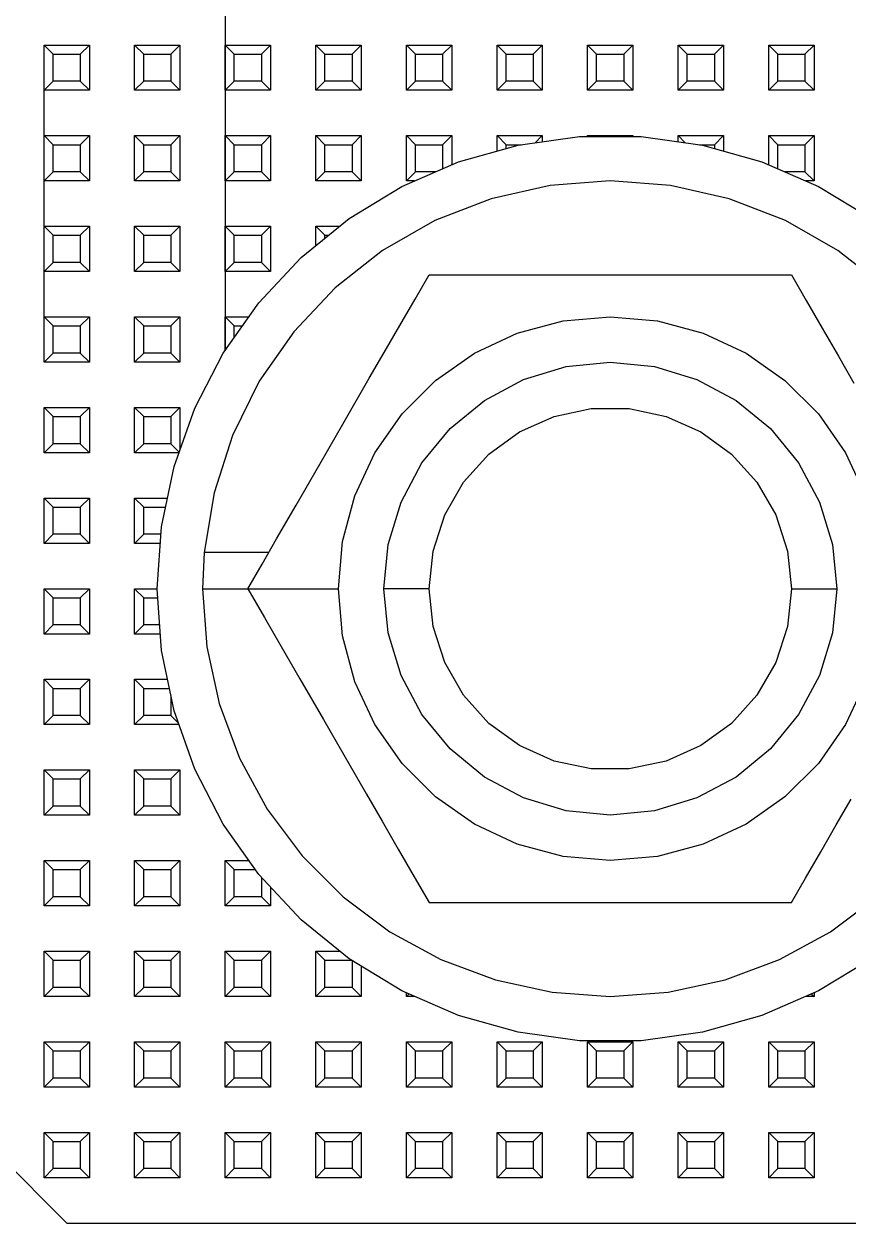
# Model space of a CAD drawing. Header units: millimetres. Extents: x 0 to 156, y 0 to 155.
# Drawn here: x 17.06 to 35.25, y 0 to 26.46 of the extents above; entities that cross this region are included whole.
import ezdxf

# ---------------------------------------------------------------- set-up
doc = ezdxf.new("R2010")
doc.units = ezdxf.units.MM

# ---------------------------------------------------------------- blocks, each defined once
blk = doc.blocks.new('CHINT_70dbcf6fe7c4519691b3c42ff544d895_FACE_0')
at = {"color": 7, "linetype": 'CONTINUOUS', "true_color": 0x40d9ff}
for p, q in [((17.7, 25.8), (17.5, 26)), ((17.5, 25), (17.5, 26)), ((17.5, 26), (18.5, 26)), ((18.3, 25.8), (18.5, 26)), ((18.5, 26), (18.5, 25)), ((19.7, 25.8), (19.5, 26)), ((19.5, 25), (19.5, 26)), ((19.5, 26), (20.5, 26)), ((20.3, 25.8), (20.5, 26)), ((20.5, 26), (20.5, 25)), ((21.7, 25.8), (21.5, 26)), ((21.5, 25), (21.5, 26)), ((21.5, 26), (22.5, 26)), ((22.3, 25.8), (22.5, 26)), ((22.5, 26), (22.5, 25)), ((23.7, 25.8), (23.5, 26)), ((23.5, 25), (23.5, 26)), ((23.5, 26), (24.5, 26)), ((24.3, 25.8), (24.5, 26)), ((24.5, 26), (24.5, 25)), ((25.7, 25.8), (25.5, 26)), ((25.5, 25), (25.5, 26)), ((25.5, 26), (26.5, 26)), ((26.3, 25.8), (26.5, 26)), ((26.5, 26), (26.5, 25)), ((27.7, 25.8), (27.5, 26)), ((27.5, 25), (27.5, 26)), ((27.5, 26), (28.5, 26)), ((28.3, 25.8), (28.5, 26)), ((28.5, 26), (28.5, 25)), ((29.7, 25.8), (29.5, 26)), ((29.5, 25), (29.5, 26)), ((29.5, 26), (30.5, 26)), ((30.3, 25.8), (30.5, 26)), ((30.5, 26), (30.5, 25)), ((31.7, 25.8), (31.5, 26)), ((31.5, 25), (31.5, 26)), ((31.5, 26), (32.5, 26)), ((32.3, 25.8), (32.5, 26)), ((32.5, 26), (32.5, 25)), ((33.7, 25.8), (33.5, 26)), ((33.5, 25), (33.5, 26)), ((33.5, 26), (34.5, 26)), ((34.3, 25.8), (34.5, 26)), ((34.5, 26), (34.5, 25)), ((17.7, 25.8), (18.3, 25.8)), ((17.7, 25.2), (17.7, 25.8)), ((18.3, 25.8), (18.3, 25.2)), ((19.7, 25.8), (20.3, 25.8)), ((19.7, 25.2), (19.7, 25.8)), ((20.3, 25.8), (20.3, 25.2)), ((21.7, 25.8), (22.3, 25.8)), ((21.7, 25.2), (21.7, 25.8)), ((22.3, 25.8), (22.3, 25.2)), ((23.7, 25.8), (24.3, 25.8)), ((23.7, 25.2), (23.7, 25.8)), ((24.3, 25.8), (24.3, 25.2)), ((25.7, 25.8), (26.3, 25.8)), ((25.7, 25.2), (25.7, 25.8)), ((26.3, 25.8), (26.3, 25.2)), ((27.7, 25.8), (28.3, 25.8)), ((27.7, 25.2), (27.7, 25.8)), ((28.3, 25.8), (28.3, 25.2)), ((29.7, 25.8), (30.3, 25.8)), ((29.7, 25.2), (29.7, 25.8)), ((30.3, 25.8), (30.3, 25.2)), ((31.7, 25.8), (32.3, 25.8)), ((31.7, 25.2), (31.7, 25.8)), ((32.3, 25.8), (32.3, 25.2)), ((33.7, 25.8), (34.3, 25.8)), ((33.7, 25.2), (33.7, 25.8)), ((34.3, 25.8), (34.3, 25.2)), ((17.7, 25.2), (17.5, 25)), ((18.3, 25.2), (17.7, 25.2)), ((18.3, 25.2), (18.5, 25)), ((19.7, 25.2), (19.5, 25)), ((20.3, 25.2), (19.7, 25.2)), ((20.3, 25.2), (20.5, 25)), ((21.7, 25.2), (21.5, 25)), ((22.3, 25.2), (21.7, 25.2)), ((22.3, 25.2), (22.5, 25)), ((23.7, 25.2), (23.5, 25)), ((24.3, 25.2), (23.7, 25.2)), ((24.3, 25.2), (24.5, 25)), ((25.7, 25.2), (25.5, 25)), ((26.3, 25.2), (25.7, 25.2)), ((26.3, 25.2), (26.5, 25)), ((27.7, 25.2), (27.5, 25)), ((28.3, 25.2), (27.7, 25.2)), ((28.3, 25.2), (28.5, 25)), ((29.7, 25.2), (29.5, 25)), ((30.3, 25.2), (29.7, 25.2)), ((30.3, 25.2), (30.5, 25)), ((31.7, 25.2), (31.5, 25)), ((32.3, 25.2), (31.7, 25.2)), ((32.3, 25.2), (32.5, 25)), ((33.7, 25.2), (33.5, 25)), ((34.3, 25.2), (33.7, 25.2)), ((34.3, 25.2), (34.5, 25)), ((17.5, 20), (17.5, 25)), ((18.5, 25), (17.5, 25)), ((20.5, 25), (19.5, 25)), ((22.5, 25), (21.5, 25)), ((24.5, 25), (23.5, 25)), ((26.5, 25), (25.5, 25)), ((28.5, 25), (27.5, 25)), ((30.5, 25), (29.5, 25)), ((32.5, 25), (31.5, 25)), ((34.5, 25), (33.5, 25)), ((17.7, 23.8), (17.5, 24)), ((17.5, 23), (17.5, 24)), ((17.5, 24), (18.5, 24)), ((18.3, 23.8), (18.5, 24)), ((18.5, 24), (18.5, 23)), ((19.7, 23.8), (19.5, 24)), ((19.5, 23), (19.5, 24)), ((19.5, 24), (20.5, 24)), ((20.3, 23.8), (20.5, 24)), ((20.5, 24), (20.5, 23)), ((21.7, 23.8), (21.5, 24)), ((21.5, 23), (21.5, 24)), ((21.5, 24), (22.5, 24)), ((22.3, 23.8), (22.5, 24)), ((22.5, 24), (22.5, 23)), ((23.7, 23.8), (23.5, 24)), ((23.5, 23), (23.5, 24)), ((23.5, 24), (24.5, 24)), ((24.3, 23.8), (24.5, 24)), ((24.5, 24), (24.5, 23)), ((25.7, 23.8), (25.5, 24)), ((25.5, 23), (25.5, 24)), ((25.5, 24), (26.5, 24)), ((26.3, 23.8), (26.5, 24)), ((26.5, 24), (26.5, 23.357)), ((27.7, 23.8), (27.5, 24)), ((27.5, 23.66), (27.5, 24)), ((27.5, 24), (28.5, 24)), ((28.343, 23.843), (28.5, 24)), ((28.5, 24), (28.5, 23.864)), ((29.523, 23.977), (29.5, 24)), ((29.5, 23.977), (29.5, 24)), ((29.5, 24), (30.5, 24)), ((30.477, 23.977), (30.5, 24)), ((30.5, 24), (30.5, 23.977)), ((31.657, 23.843), (31.5, 24)), ((31.5, 23.864), (31.5, 24)), ((31.5, 24), (32.5, 24)), ((32.3, 23.8), (32.5, 24)), ((32.5, 24), (32.5, 23.66)), ((33.7, 23.8), (33.5, 24)), ((33.5, 23.357), (33.5, 24)), ((33.5, 24), (34.5, 24)), ((34.3, 23.8), (34.5, 24)), ((34.5, 24), (34.5, 23)), ((17.7, 23.8), (18.3, 23.8)), ((17.7, 23.2), (17.7, 23.8)), ((18.3, 23.8), (18.3, 23.2)), ((19.7, 23.8), (20.3, 23.8)), ((19.7, 23.2), (19.7, 23.8)), ((20.3, 23.8), (20.3, 23.2)), ((21.7, 23.8), (22.3, 23.8)), ((21.7, 23.2), (21.7, 23.8)), ((22.3, 23.8), (22.3, 23.2)), ((23.7, 23.8), (24.3, 23.8)), ((23.7, 23.2), (23.7, 23.8)), ((24.3, 23.8), (24.3, 23.2)), ((25.7, 23.8), (26.3, 23.8)), ((25.7, 23.2), (25.7, 23.8)), ((26.3, 23.8), (26.3, 23.27)), ((27.7, 23.8), (28.032, 23.8)), ((27.7, 23.716), (27.7, 23.8)), ((31.968, 23.8), (32.3, 23.8)), ((32.3, 23.8), (32.3, 23.716)), ((33.7, 23.8), (34.3, 23.8)), ((33.7, 23.27), (33.7, 23.8)), ((34.3, 23.8), (34.3, 23.2)), ((17.7, 23.2), (17.5, 23)), ((18.3, 23.2), (17.7, 23.2)), ((18.3, 23.2), (18.5, 23)), ((19.7, 23.2), (19.5, 23)), ((20.3, 23.2), (19.7, 23.2)), ((20.3, 23.2), (20.5, 23)), ((21.7, 23.2), (21.5, 23)), ((22.3, 23.2), (21.7, 23.2)), ((22.3, 23.2), (22.5, 23)), ((23.7, 23.2), (23.5, 23)), ((24.3, 23.2), (23.7, 23.2)), ((24.3, 23.2), (24.5, 23)), ((25.7, 23.2), (25.5, 23)), ((26.139, 23.2), (25.7, 23.2)), ((34.3, 23.2), (33.861, 23.2)), ((34.3, 23.2), (34.5, 23)), ((18.5, 23), (17.5, 23)), ((20.5, 23), (19.5, 23)), ((22.5, 23), (21.5, 23)), ((24.5, 23), (23.5, 23)), ((25.678, 23), (25.5, 23)), ((34.5, 23), (34.322, 23)), ((17.7, 21.8), (17.5, 22)), ((17.5, 21), (17.5, 22)), ((17.5, 22), (18.5, 22)), ((18.3, 21.8), (18.5, 22)), ((18.5, 22), (18.5, 21)), ((19.7, 21.8), (19.5, 22)), ((19.5, 21), (19.5, 22)), ((19.5, 22), (20.5, 22)), ((20.3, 21.8), (20.5, 22)), ((20.5, 22), (20.5, 21)), ((21.7, 21.8), (21.5, 22)), ((21.5, 21), (21.5, 22)), ((21.5, 22), (22.5, 22)), ((22.3, 21.8), (22.5, 22)), ((22.5, 22), (22.5, 21)), ((23.7, 21.8), (23.5, 22)), ((23.5, 21.573), (23.5, 22)), ((23.5, 22), (24.025, 22)), ((17.7, 21.8), (18.3, 21.8)), ((17.7, 21.2), (17.7, 21.8)), ((18.3, 21.8), (18.3, 21.2)), ((19.7, 21.8), (20.3, 21.8)), ((19.7, 21.2), (19.7, 21.8)), ((20.3, 21.8), (20.3, 21.2)), ((21.7, 21.8), (22.3, 21.8)), ((21.7, 21.2), (21.7, 21.8)), ((22.3, 21.8), (22.3, 21.2)), ((23.7, 21.8), (23.779, 21.8)), ((23.7, 21.736), (23.7, 21.8)), ((17.7, 21.2), (17.5, 21)), ((18.3, 21.2), (17.7, 21.2)), ((18.3, 21.2), (18.5, 21)), ((19.7, 21.2), (19.5, 21)), ((20.3, 21.2), (19.7, 21.2)), ((20.3, 21.2), (20.5, 21)), ((21.7, 21.2), (21.5, 21)), ((22.3, 21.2), (21.7, 21.2)), ((22.3, 21.2), (22.5, 21)), ((18.5, 21), (17.5, 21)), ((20.5, 21), (19.5, 21)), ((22.5, 21), (21.5, 21)), ((17.7, 19.8), (17.5, 20)), ((17.5, 19), (17.5, 20)), ((17.5, 20), (18.5, 20)), ((18.3, 19.8), (18.5, 20)), ((18.5, 20), (18.5, 19)), ((19.7, 19.8), (19.5, 20)), ((19.5, 19), (19.5, 20)), ((19.5, 20), (20.5, 20)), ((20.3, 19.8), (20.5, 20)), ((20.5, 20), (20.5, 19)), ((17.7, 19.8), (18.3, 19.8)), ((17.7, 19.2), (17.7, 19.8)), ((18.3, 19.8), (18.3, 19.2)), ((19.7, 19.8), (20.3, 19.8)), ((19.7, 19.2), (19.7, 19.8)), ((20.3, 19.8), (20.3, 19.2)), ((21.7, 19.8), (21.882, 19.8)), ((21.7, 19.542), (21.7, 19.8)), ((17.7, 19.2), (17.5, 19)), ((18.3, 19.2), (17.7, 19.2)), ((18.3, 19.2), (18.5, 19)), ((19.7, 19.2), (19.5, 19)), ((20.3, 19.2), (19.7, 19.2)), ((20.3, 19.2), (20.5, 19)), ((18.5, 19), (17.5, 19)), ((20.5, 19), (19.5, 19)), ((17.7, 17.8), (17.5, 18)), ((17.5, 17), (17.5, 18)), ((17.5, 18), (18.5, 18)), ((18.3, 17.8), (18.5, 18)), ((18.5, 18), (18.5, 17)), ((19.7, 17.8), (19.5, 18)), ((19.5, 17), (19.5, 18)), ((19.5, 18), (20.5, 18)), ((20.3, 17.8), (20.5, 18)), ((20.5, 18), (20.5, 17.061)), ((17.7, 17.8), (18.3, 17.8)), ((17.7, 17.2), (17.7, 17.8)), ((18.3, 17.8), (18.3, 17.2)), ((19.7, 17.8), (20.3, 17.8)), ((19.7, 17.2), (19.7, 17.8)), ((20.3, 17.8), (20.3, 17.2)), ((17.7, 17.2), (17.5, 17)), ((18.5, 17), (17.5, 17)), ((18.3, 17.2), (17.7, 17.2)), ((18.3, 17.2), (18.5, 17)), ((19.7, 17.2), (19.5, 17)), ((20.478, 17), (19.5, 17)), ((20.3, 17.2), (19.7, 17.2)), ((20.3, 17.2), (20.484, 17.016)), ((17.7, 15.8), (17.5, 16)), ((17.5, 15), (17.5, 16)), ((17.5, 16), (18.5, 16)), ((18.3, 15.8), (18.5, 16)), ((18.5, 16), (18.5, 15)), ((19.7, 15.8), (19.5, 16)), ((19.5, 15), (19.5, 16)), ((19.5, 16), (20.226, 16)), ((17.7, 15.8), (18.3, 15.8)), ((17.7, 15.2), (17.7, 15.8)), ((18.3, 15.8), (18.3, 15.2)), ((19.7, 15.8), (20.184, 15.8)), ((19.7, 15.2), (19.7, 15.8)), ((17.7, 15.2), (17.5, 15)), ((18.3, 15.2), (17.7, 15.2)), ((18.3, 15.2), (18.5, 15)), ((19.7, 15.2), (19.5, 15)), ((20.082, 15.2), (19.7, 15.2)), ((18.5, 15), (17.5, 15)), ((20.068, 15), (19.5, 15)), ((17.7, 13.8), (17.5, 14)), ((17.5, 13), (17.5, 14)), ((17.5, 14), (18.5, 14)), ((17.7, 13.8), (18.3, 13.8)), ((17.7, 13.2), (17.7, 13.8)), ((18.3, 13.8), (18.5, 14)), ((18.3, 13.8), (18.3, 13.2)), ((18.5, 14), (18.5, 13)), ((19.7, 13.8), (19.5, 14)), ((19.5, 13), (19.5, 14)), ((19.5, 14), (20, 14)), ((19.7, 13.8), (20.014, 13.8)), ((19.7, 13.2), (19.7, 13.8)), ((26, 14), (25, 14)), ((34, 14), (35, 14)), ((17.7, 13.2), (17.5, 13)), ((18.5, 13), (17.5, 13)), ((18.3, 13.2), (17.7, 13.2)), ((18.3, 13.2), (18.5, 13)), ((19.7, 13.2), (19.5, 13)), ((20.068, 13), (19.5, 13)), ((20.055, 13.2), (19.7, 13.2)), ((17.7, 11.8), (17.5, 12)), ((17.5, 11), (17.5, 12)), ((17.5, 12), (18.5, 12)), ((18.3, 11.8), (18.5, 12)), ((18.5, 12), (18.5, 11)), ((19.7, 11.8), (19.5, 12)), ((19.5, 11), (19.5, 12)), ((19.5, 12), (20.226, 12)), ((17.7, 11.8), (18.3, 11.8)), ((17.7, 11.2), (17.7, 11.8)), ((18.3, 11.8), (18.3, 11.2)), ((19.7, 11.8), (20.267, 11.8)), ((19.7, 11.2), (19.7, 11.8)), ((20.3, 11.643), (20.3, 11.2)), ((17.7, 11.2), (17.5, 11)), ((18.3, 11.2), (17.7, 11.2)), ((18.3, 11.2), (18.5, 11)), ((19.7, 11.2), (19.5, 11)), ((20.3, 11.2), (19.7, 11.2)), ((20.3, 11.2), (20.466, 11.034)), ((18.5, 11), (17.5, 11)), ((20.478, 11), (19.5, 11)), ((17.7, 9.8), (17.5, 10)), ((17.5, 9), (17.5, 10)), ((17.5, 10), (18.5, 10)), ((17.7, 9.8), (18.3, 9.8)), ((17.7, 9.2), (17.7, 9.8)), ((18.3, 9.8), (18.5, 10)), ((18.3, 9.8), (18.3, 9.2)), ((18.5, 10), (18.5, 9)), ((19.7, 9.8), (19.5, 10)), ((19.5, 9), (19.5, 10)), ((19.5, 10), (20.5, 10)), ((19.7, 9.8), (20.3, 9.8)), ((19.7, 9.2), (19.7, 9.8)), ((20.3, 9.8), (20.5, 10)), ((20.3, 9.8), (20.3, 9.2)), ((20.5, 10), (20.5, 9)), ((17.7, 9.2), (17.5, 9)), ((18.5, 9), (17.5, 9)), ((18.3, 9.2), (17.7, 9.2)), ((18.3, 9.2), (18.5, 9)), ((19.7, 9.2), (19.5, 9)), ((20.5, 9), (19.5, 9)), ((20.3, 9.2), (19.7, 9.2)), ((20.3, 9.2), (20.5, 9)), ((17.7, 7.8), (17.5, 8)), ((17.5, 7), (17.5, 8)), ((17.5, 8), (18.5, 8)), ((18.3, 7.8), (18.5, 8)), ((18.5, 8), (18.5, 7)), ((19.7, 7.8), (19.5, 8)), ((19.5, 7), (19.5, 8)), ((19.5, 8), (20.5, 8)), ((20.3, 7.8), (20.5, 8)), ((20.5, 8), (20.5, 7)), ((21.7, 7.8), (21.5, 8)), ((21.5, 7), (21.5, 8)), ((21.5, 8), (22.023, 8)), ((17.7, 7.8), (18.3, 7.8)), ((17.7, 7.2), (17.7, 7.8)), ((18.3, 7.8), (18.3, 7.2)), ((19.7, 7.8), (20.3, 7.8)), ((19.7, 7.2), (19.7, 7.8)), ((20.3, 7.8), (20.3, 7.2)), ((21.7, 7.8), (22.165, 7.8)), ((21.7, 7.2), (21.7, 7.8)), ((22.3, 7.628), (22.3, 7.2)), ((22.5, 7.414), (22.5, 7)), ((17.7, 7.2), (17.5, 7)), ((18.3, 7.2), (17.7, 7.2)), ((18.3, 7.2), (18.5, 7)), ((19.7, 7.2), (19.5, 7)), ((20.3, 7.2), (19.7, 7.2)), ((20.3, 7.2), (20.5, 7)), ((21.7, 7.2), (21.5, 7)), ((22.3, 7.2), (21.7, 7.2)), ((22.3, 7.2), (22.5, 7)), ((18.5, 7), (17.5, 7)), ((20.5, 7), (19.5, 7)), ((22.5, 7), (21.5, 7)), ((17.7, 5.8), (17.5, 6)), ((17.5, 5), (17.5, 6)), ((17.5, 6), (18.5, 6)), ((18.3, 5.8), (18.5, 6)), ((18.5, 6), (18.5, 5)), ((19.7, 5.8), (19.5, 6)), ((19.5, 5), (19.5, 6)), ((19.5, 6), (20.5, 6)), ((20.3, 5.8), (20.5, 6)), ((20.5, 6), (20.5, 5)), ((21.7, 5.8), (21.5, 6)), ((21.5, 5), (21.5, 6)), ((21.5, 6), (22.5, 6)), ((22.3, 5.8), (22.5, 6)), ((22.5, 6), (22.5, 5)), ((23.7, 5.8), (23.5, 6)), ((23.5, 5), (23.5, 6)), ((23.5, 6), (24.025, 6)), ((17.7, 5.8), (18.3, 5.8)), ((17.7, 5.2), (17.7, 5.8)), ((18.3, 5.8), (18.3, 5.2)), ((19.7, 5.8), (20.3, 5.8)), ((19.7, 5.2), (19.7, 5.8)), ((20.3, 5.8), (20.3, 5.2)), ((21.7, 5.8), (22.3, 5.8)), ((21.7, 5.2), (21.7, 5.8)), ((22.3, 5.8), (22.3, 5.2)), ((23.7, 5.8), (24.283, 5.8)), ((23.7, 5.2), (23.7, 5.8)), ((24.3, 5.79), (24.3, 5.2)), ((24.5, 5.668), (24.5, 5)), ((17.7, 5.2), (17.5, 5)), ((18.3, 5.2), (17.7, 5.2)), ((18.3, 5.2), (18.5, 5)), ((19.7, 5.2), (19.5, 5)), ((20.3, 5.2), (19.7, 5.2)), ((20.3, 5.2), (20.5, 5)), ((21.7, 5.2), (21.5, 5)), ((22.3, 5.2), (21.7, 5.2)), ((22.3, 5.2), (22.5, 5)), ((23.7, 5.2), (23.5, 5)), ((24.3, 5.2), (23.7, 5.2)), ((24.3, 5.2), (24.5, 5)), ((25.5, 5), (25.5, 5.077)), ((25.554, 5.054), (25.5, 5)), ((34.446, 5.054), (34.5, 5)), ((34.5, 5.077), (34.5, 5)), ((18.5, 5), (17.5, 5)), ((20.5, 5), (19.5, 5)), ((22.5, 5), (21.5, 5)), ((24.5, 5), (23.5, 5)), ((25.678, 5), (25.5, 5)), ((34.5, 5), (34.322, 5)), ((17.7, 3.8), (17.5, 4)), ((17.5, 3), (17.5, 4)), ((17.5, 4), (18.5, 4)), ((18.3, 3.8), (18.5, 4)), ((18.5, 4), (18.5, 3)), ((19.7, 3.8), (19.5, 4)), ((19.5, 3), (19.5, 4)), ((19.5, 4), (20.5, 4)), ((20.3, 3.8), (20.5, 4)), ((20.5, 4), (20.5, 3)), ((21.7, 3.8), (21.5, 4)), ((21.5, 3), (21.5, 4)), ((21.5, 4), (22.5, 4)), ((22.3, 3.8), (22.5, 4)), ((22.5, 4), (22.5, 3)), ((23.7, 3.8), (23.5, 4)), ((23.5, 3), (23.5, 4)), ((23.5, 4), (24.5, 4)), ((24.3, 3.8), (24.5, 4)), ((24.5, 4), (24.5, 3)), ((25.7, 3.8), (25.5, 4)), ((25.5, 3), (25.5, 4)), ((25.5, 4), (26.5, 4)), ((26.3, 3.8), (26.5, 4)), ((26.5, 4), (26.5, 3)), ((27.7, 3.8), (27.5, 4)), ((27.5, 3), (27.5, 4)), ((27.5, 4), (28.5, 4)), ((28.3, 3.8), (28.5, 4)), ((28.5, 4), (28.5, 3)), ((29.7, 3.8), (29.5, 4)), ((29.5, 3), (29.5, 4)), ((29.5, 4), (30.5, 4)), ((30.3, 3.8), (30.5, 4)), ((30.5, 4), (30.5, 3)), ((31.7, 3.8), (31.5, 4)), ((31.5, 3), (31.5, 4)), ((31.5, 4), (32.5, 4)), ((32.3, 3.8), (32.5, 4)), ((32.5, 4), (32.5, 3)), ((33.7, 3.8), (33.5, 4)), ((33.5, 3), (33.5, 4)), ((33.5, 4), (34.5, 4)), ((34.3, 3.8), (34.5, 4)), ((34.5, 4), (34.5, 3)), ((17.7, 3.8), (18.3, 3.8)), ((17.7, 3.2), (17.7, 3.8)), ((18.3, 3.8), (18.3, 3.2)), ((19.7, 3.8), (20.3, 3.8)), ((19.7, 3.2), (19.7, 3.8)), ((20.3, 3.8), (20.3, 3.2)), ((21.7, 3.8), (22.3, 3.8)), ((21.7, 3.2), (21.7, 3.8)), ((22.3, 3.8), (22.3, 3.2)), ((23.7, 3.8), (24.3, 3.8)), ((23.7, 3.2), (23.7, 3.8)), ((24.3, 3.8), (24.3, 3.2)), ((25.7, 3.8), (26.3, 3.8)), ((25.7, 3.2), (25.7, 3.8)), ((26.3, 3.8), (26.3, 3.2)), ((27.7, 3.8), (28.3, 3.8)), ((27.7, 3.2), (27.7, 3.8)), ((28.3, 3.8), (28.3, 3.2)), ((29.7, 3.8), (30.3, 3.8)), ((29.7, 3.2), (29.7, 3.8)), ((30.3, 3.8), (30.3, 3.2)), ((31.7, 3.8), (32.3, 3.8)), ((31.7, 3.2), (31.7, 3.8)), ((32.3, 3.8), (32.3, 3.2)), ((33.7, 3.8), (34.3, 3.8)), ((33.7, 3.2), (33.7, 3.8)), ((34.3, 3.8), (34.3, 3.2)), ((17.7, 3.2), (17.5, 3)), ((18.3, 3.2), (17.7, 3.2)), ((18.3, 3.2), (18.5, 3)), ((19.7, 3.2), (19.5, 3)), ((20.3, 3.2), (19.7, 3.2)), ((20.3, 3.2), (20.5, 3)), ((21.7, 3.2), (21.5, 3)), ((22.3, 3.2), (21.7, 3.2)), ((22.3, 3.2), (22.5, 3)), ((23.7, 3.2), (23.5, 3)), ((24.3, 3.2), (23.7, 3.2)), ((24.3, 3.2), (24.5, 3)), ((25.7, 3.2), (25.5, 3)), ((26.3, 3.2), (25.7, 3.2)), ((26.3, 3.2), (26.5, 3)), ((27.7, 3.2), (27.5, 3)), ((28.3, 3.2), (27.7, 3.2)), ((28.3, 3.2), (28.5, 3)), ((29.7, 3.2), (29.5, 3)), ((30.3, 3.2), (29.7, 3.2)), ((30.3, 3.2), (30.5, 3)), ((31.7, 3.2), (31.5, 3)), ((32.3, 3.2), (31.7, 3.2)), ((32.3, 3.2), (32.5, 3)), ((33.7, 3.2), (33.5, 3)), ((34.3, 3.2), (33.7, 3.2)), ((34.3, 3.2), (34.5, 3)), ((18.5, 3), (17.5, 3)), ((20.5, 3), (19.5, 3)), ((22.5, 3), (21.5, 3)), ((24.5, 3), (23.5, 3)), ((26.5, 3), (25.5, 3)), ((28.5, 3), (27.5, 3)), ((30.5, 3), (29.5, 3)), ((32.5, 3), (31.5, 3)), ((34.5, 3), (33.5, 3)), ((17.7, 1.8), (17.5, 2)), ((17.5, 1), (17.5, 2)), ((17.5, 2), (18.5, 2)), ((18.3, 1.8), (18.5, 2)), ((18.5, 2), (18.5, 1)), ((19.7, 1.8), (19.5, 2)), ((19.5, 1), (19.5, 2)), ((19.5, 2), (20.5, 2)), ((20.3, 1.8), (20.5, 2)), ((20.5, 2), (20.5, 1)), ((21.7, 1.8), (21.5, 2)), ((21.5, 1), (21.5, 2)), ((21.5, 2), (22.5, 2)), ((22.3, 1.8), (22.5, 2)), ((22.5, 2), (22.5, 1)), ((23.7, 1.8), (23.5, 2)), ((23.5, 1), (23.5, 2)), ((23.5, 2), (24.5, 2)), ((24.3, 1.8), (24.5, 2)), ((24.5, 2), (24.5, 1)), ((25.7, 1.8), (25.5, 2)), ((25.5, 1), (25.5, 2)), ((25.5, 2), (26.5, 2)), ((26.3, 1.8), (26.5, 2)), ((26.5, 2), (26.5, 1)), ((27.7, 1.8), (27.5, 2)), ((27.5, 1), (27.5, 2)), ((27.5, 2), (28.5, 2)), ((28.3, 1.8), (28.5, 2)), ((28.5, 2), (28.5, 1)), ((29.7, 1.8), (29.5, 2)), ((29.5, 1), (29.5, 2)), ((29.5, 2), (30.5, 2)), ((30.3, 1.8), (30.5, 2)), ((30.5, 2), (30.5, 1)), ((31.7, 1.8), (31.5, 2)), ((31.5, 1), (31.5, 2)), ((31.5, 2), (32.5, 2)), ((32.3, 1.8), (32.5, 2)), ((32.5, 2), (32.5, 1)), ((33.7, 1.8), (33.5, 2)), ((33.5, 1), (33.5, 2)), ((33.5, 2), (34.5, 2)), ((34.3, 1.8), (34.5, 2)), ((34.5, 2), (34.5, 1)), ((17.7, 1.8), (18.3, 1.8)), ((17.7, 1.2), (17.7, 1.8)), ((18.3, 1.8), (18.3, 1.2)), ((19.7, 1.8), (20.3, 1.8)), ((19.7, 1.2), (19.7, 1.8)), ((20.3, 1.8), (20.3, 1.2)), ((21.7, 1.8), (22.3, 1.8)), ((21.7, 1.2), (21.7, 1.8)), ((22.3, 1.8), (22.3, 1.2)), ((23.7, 1.8), (24.3, 1.8)), ((23.7, 1.2), (23.7, 1.8)), ((24.3, 1.8), (24.3, 1.2)), ((25.7, 1.8), (26.3, 1.8)), ((25.7, 1.2), (25.7, 1.8)), ((26.3, 1.8), (26.3, 1.2)), ((27.7, 1.8), (28.3, 1.8)), ((27.7, 1.2), (27.7, 1.8)), ((28.3, 1.8), (28.3, 1.2)), ((29.7, 1.8), (30.3, 1.8)), ((29.7, 1.2), (29.7, 1.8)), ((30.3, 1.8), (30.3, 1.2)), ((31.7, 1.8), (32.3, 1.8)), ((31.7, 1.2), (31.7, 1.8)), ((32.3, 1.8), (32.3, 1.2)), ((33.7, 1.8), (34.3, 1.8)), ((33.7, 1.2), (33.7, 1.8)), ((34.3, 1.8), (34.3, 1.2)), ((17.7, 1.2), (17.5, 1)), ((18.3, 1.2), (17.7, 1.2)), ((18.3, 1.2), (18.5, 1)), ((19.7, 1.2), (19.5, 1)), ((20.3, 1.2), (19.7, 1.2)), ((20.3, 1.2), (20.5, 1)), ((21.7, 1.2), (21.5, 1)), ((22.3, 1.2), (21.7, 1.2)), ((22.3, 1.2), (22.5, 1)), ((23.7, 1.2), (23.5, 1)), ((24.3, 1.2), (23.7, 1.2)), ((24.3, 1.2), (24.5, 1)), ((25.7, 1.2), (25.5, 1)), ((26.3, 1.2), (25.7, 1.2)), ((26.3, 1.2), (26.5, 1)), ((27.7, 1.2), (27.5, 1)), ((28.3, 1.2), (27.7, 1.2)), ((28.3, 1.2), (28.5, 1)), ((29.7, 1.2), (29.5, 1)), ((30.3, 1.2), (29.7, 1.2)), ((30.3, 1.2), (30.5, 1)), ((31.7, 1.2), (31.5, 1)), ((32.3, 1.2), (31.7, 1.2)), ((32.3, 1.2), (32.5, 1)), ((33.7, 1.2), (33.5, 1)), ((34.3, 1.2), (33.7, 1.2)), ((34.3, 1.2), (34.5, 1)), ((18.5, 1), (17.5, 1)), ((20.5, 1), (19.5, 1)), ((22.5, 1), (21.5, 1)), ((24.5, 1), (23.5, 1)), ((26.5, 1), (25.5, 1)), ((28.5, 1), (27.5, 1)), ((30.5, 1), (29.5, 1)), ((32.5, 1), (31.5, 1)), ((34.5, 1), (33.5, 1))]:
    blk.add_line(p, q, dxfattribs=at)
for points in [[(21.5, 32), (21.5, 19.258), (21.5, 20)], [(20, 14), (20.093, 15.362), (20.371, 16.698), (20.828, 17.984), (21.456, 19.196), (22.243, 20.311), (23.174, 21.308), (24.233, 22.17), (25.399, 22.879), (26.651, 23.423), (27.965, 23.791), (29.318, 23.977), (30.682, 23.977), (32.035, 23.791), (33.349, 23.423), (34.601, 22.879), (35.767, 22.17), (36.826, 21.308), (37.757, 20.311), (38.544, 19.196), (39.172, 17.984), (39.629, 16.698), (39.907, 15.362), (40, 14)], [(38.964, 14.8), (38.748, 16.115), (38.34, 17.383), (37.749, 18.577), (36.988, 19.671), (36.075, 20.641), (35.028, 21.465), (33.87, 22.125), (32.628, 22.608), (31.329, 22.901), (30, 23), (28.671, 22.901), (27.372, 22.608), (26.13, 22.125), (24.972, 21.465), (23.925, 20.641), (23.012, 19.671), (22.251, 18.577), (21.66, 17.383), (21.252, 16.115), (21.036, 14.8)], [(22, 14), (22.315, 14.545), (22.634, 15.099), (23.063, 15.842), (23.587, 16.748), (24.096, 17.63), (24.681, 18.644), (25.011, 19.215), (25.353, 19.807), (25.69, 20.391), (26, 20.928), (26.652, 20.928), (27.354, 20.928), (28.051, 20.928), (28.733, 20.928), (29.806, 20.928), (30.876, 20.928), (31.644, 20.928), (32.423, 20.928), (33.241, 20.928), (34, 20.928), (34.326, 20.363), (34.681, 19.748), (35.038, 19.13), (35.38, 18.538)], [(21.7, 19.8), (21.5, 20), (22.023, 20)], [(24, 14), (24.091, 15.042), (24.362, 16.052), (24.804, 17), (25.404, 17.857), (26.143, 18.596), (27, 19.196), (27.948, 19.638), (28.958, 19.909), (30, 20), (31.042, 19.909), (32.052, 19.638), (33, 19.196), (33.857, 18.596), (34.596, 17.857), (35.196, 17), (35.638, 16.052), (35.909, 15.042), (36, 14)], [(25, 14), (25.096, 14.975), (25.381, 15.913), (25.843, 16.778), (26.464, 17.536), (27.222, 18.157), (28.087, 18.619), (29.025, 18.904), (30, 19), (30.975, 18.904), (31.913, 18.619), (32.778, 18.157), (33.536, 17.536), (34.157, 16.778), (34.619, 15.913), (34.904, 14.975), (35, 14)], [(26, 14), (26.087, 14.832), (26.346, 15.627), (26.764, 16.351), (27.323, 16.973), (28, 17.464), (28.764, 17.804), (29.582, 17.978), (30.418, 17.978), (31.236, 17.804), (32, 17.464), (32.677, 16.973), (33.236, 16.351), (33.654, 15.627), (33.913, 14.832), (34, 14)], [(22.462, 14.8), (21.036, 14.8), (21, 14), (23.309, 14), (24, 14)], [(40, 14), (39.907, 12.638), (39.629, 11.302), (39.172, 10.016), (38.544, 8.804), (37.757, 7.689), (36.826, 6.692), (35.767, 5.83), (34.601, 5.121), (33.349, 4.577), (32.035, 4.209), (30.682, 4.023), (29.318, 4.023), (27.965, 4.209), (26.651, 4.577), (25.399, 5.121), (24.233, 5.83), (23.174, 6.692), (22.243, 7.689), (21.456, 8.804), (20.828, 10.016), (20.371, 11.302), (20.093, 12.638), (20, 14)], [(21, 14), (21.092, 12.719), (21.365, 11.464), (21.813, 10.261), (22.429, 9.134), (23.198, 8.106), (24.106, 7.198), (25.134, 6.429), (26.261, 5.813), (27.464, 5.365), (28.719, 5.092), (30, 5), (31.281, 5.092), (32.536, 5.365), (33.739, 5.813), (34.866, 6.429), (35.894, 7.198), (36.802, 8.106), (37.571, 9.134), (38.187, 10.261), (38.635, 11.464), (38.908, 12.719), (39, 14)], [(22, 14), (22.366, 13.366), (22.736, 12.726), (23.149, 12.009), (23.668, 11.11), (24.116, 10.336), (24.62, 9.462), (24.962, 8.87), (25.319, 8.252), (25.674, 7.637), (26, 7.072), (26.759, 7.072), (27.577, 7.072), (28.356, 7.072), (29.124, 7.072), (30.194, 7.072), (31.267, 7.072), (31.949, 7.072), (32.646, 7.072), (33.348, 7.072), (34, 7.072), (34.31, 7.609), (34.647, 8.193), (34.989, 8.785), (35.319, 9.356)], [(22, 14), (22.636, 14), (23.309, 14)], [(36, 14), (35.909, 12.958), (35.638, 11.948), (35.196, 11), (34.596, 10.143), (33.857, 9.404), (33, 8.804), (32.052, 8.362), (31.042, 8.091), (30, 8), (28.958, 8.091), (27.948, 8.362), (27, 8.804), (26.143, 9.404), (25.404, 10.143), (24.804, 11), (24.362, 11.948), (24.091, 12.958), (24, 14)], [(35, 14), (34.904, 13.025), (34.619, 12.087), (34.157, 11.222), (33.536, 10.464), (32.778, 9.843), (31.913, 9.381), (30.975, 9.096), (30, 9), (29.025, 9.096), (28.087, 9.381), (27.222, 9.843), (26.464, 10.464), (25.843, 11.222), (25.381, 12.087), (25.096, 13.025), (25, 14)], [(34, 14), (33.913, 13.168), (33.654, 12.373), (33.236, 11.649), (32.677, 11.027), (32, 10.536), (31.236, 10.196), (30.418, 10.022), (29.582, 10.022), (28.764, 10.196), (28, 10.536), (27.323, 11.027), (26.764, 11.649), (26.346, 12.373), (26.087, 13.168), (26, 14)], [(16.5, 1.5), (18, 0), (42, 0), (43.5, 1.5)]]:
    blk.add_lwpolyline(points, dxfattribs=at)
blk = doc.blocks.new('CHINT_70dbcf6fe7c4519691b3c42ff544d895')
at = {"true_color": 0x40d9ff}
blk.add_blockref('CHINT_70dbcf6fe7c4519691b3c42ff544d895_FACE_0', (0, 0), dxfattribs=at)

msp = doc.modelspace()

# ---------------------------------------------------------------- block references
at = {"true_color": 0x40d9ff}
msp.add_blockref('CHINT_70dbcf6fe7c4519691b3c42ff544d895', (0, 0), dxfattribs=at)

doc.saveas('drawing.dxf')
